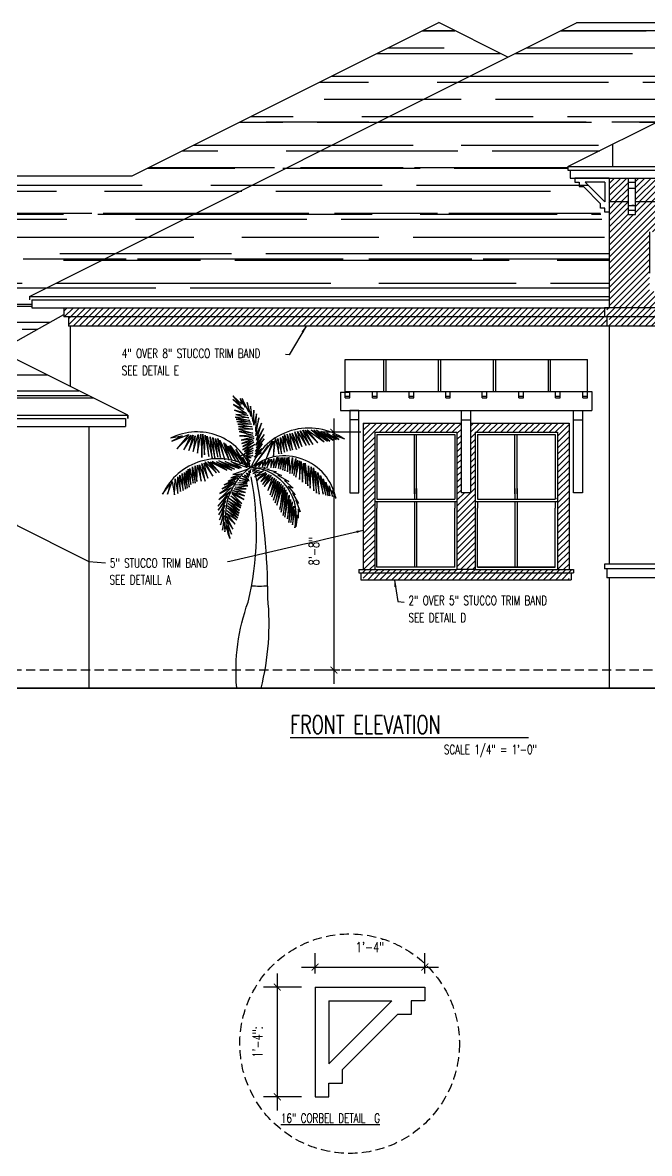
# Model space of a CAD drawing. Header units: inches. Extents: x -25328 to 8149, y -5530 to 4336.
# Drawn here: x -3024.8 to -2750.6, y -3045.5 to -2550.8 of the extents above; entities that cross this region are included whole.
import ezdxf

# ---------------------------------------------------------------- set-up
doc = ezdxf.new("R2010")
doc.units = ezdxf.units.IN
doc.header["$LTSCALE"] = 16
doc.header["$MEASUREMENT"] = 0
doc.linetypes.add('ALPINE_SOLID', pattern=[0])
doc.linetypes.add('HIDDEN', pattern=[0.375, 0.25, -0.125])
doc.layers.get('0').update_dxf_attribs({"linetype": 'CONTINUOUS'})
doc.layers.get('DEFPOINTS').update_dxf_attribs({"linetype": 'CONTINUOUS'})
for name, color, linetype in [('CONC', 3, 'CONTINUOUS'), ('DIM', 5, 'CONTINUOUS'), ('DIMS', 5, 'CONTINUOUS'), ('HATCH', 8, 'CONTINUOUS'), ('Layer_Notes', 7, 'ALPINE_SOLID'), ('ROOF', 1, 'CONTINUOUS'), ('TEXT', 11, 'CONTINUOUS'), ('WALLS EXT', 6, 'CONTINUOUS'), ('WINDOWS', 1, 'CONTINUOUS')]:
    doc.layers.add(name, color=color, linetype=linetype)
doc.styles.add('PAYTAS RM', font='romans.shx', dxfattribs={"width": 0.7, "height": 4.5})
doc.styles.add('PAYTS NOTES', font='romans.shx', dxfattribs={"width": 0.7, "height": 4.5})
doc.dimstyles.new('DIM- PAYTAS', dxfattribs={"dimscale": 48, "dimtxt": 0.1, "dimasz": 0.0625, "dimexe": 0.125, "dimexo": 0.125, "dimgap": 0.125, "dimtad": 1, "dimdec": 1, "dimzin": 3, "dimdsep": 46, "dimlunit": 4, "dimtxsty": 'PAYTAS RM', "dimblk": 'ARCHTICK', "dimcen": 0.09, "dimdle": 0.125, "dimclrd": 5, "dimclre": 5, "dimclrt": 11, "dimadec": 0, "dimazin": 0, "dimtfac": 1, "dimtdec": 1, "dimtofl": 0, "dimtmove": 2, "dimatfit": 3, "dimfxl": 0, "dimfrac": 2, "dimtolj": 1, "dimtzin": 3, "dimarcsym": 0})
pattern_1 = [(45, (-9179.4826, -4556.8754), (-1.3258252, 1.3258252), [])]
pattern_2 = [(45, (-9174.4826, -4560.8754), (-1.3258252, 1.3258252), [])]

# ---------------------------------------------------------------- blocks, each defined once
blk = doc.blocks.new('Palmier 15')
at = {"flags": 128}
for points in [[(0.247, 4.841), (0.101, 4.751), (0.258, 4.92), (0.123, 4.808), (0.269, 5.021), (0.123, 4.864), (0.303, 5.123), (0.146, 4.943), (0.303, 5.213), (0.134, 4.999), (0.292, 5.336), (0.146, 5.1), (0.247, 5.449), (0.134, 5.19), (0.191, 5.561), (0.134, 5.28), (0.146, 5.64), (0.089, 5.404), (0.089, 5.719), (0.078, 5.471), (0.022, 5.798), (0.033, 5.584), (-0.046, 5.876), (-0.012, 5.674), (-0.147, 5.955), (-0.079, 5.775), (-0.192, 5.955), (-0.158, 5.843), (-0.338, 6.011), (-0.181, 5.809), (-0.338, 5.933), (-0.113, 5.73), (-0.327, 5.831), (-0.057, 5.651), (-0.304, 5.719), (-0.034, 5.606), (-0.282, 5.629), (-0.012, 5.561), (-0.293, 5.573), (0.011, 5.505), (-0.271, 5.528), (0.022, 5.471), (-0.259, 5.483), (0.044, 5.426), (-0.237, 5.426), (0.056, 5.37), (-0.226, 5.381), (0.067, 5.325), (-0.226, 5.325), (0.067, 5.246), (-0.214, 5.28), (0.067, 5.201), (-0.203, 5.19), (0.089, 5.168), (-0.169, 5.1), (0.089, 5.134), (-0.158, 5.033), (0.078, 5.089), (-0.136, 4.965), (0.089, 5.055), (-0.136, 4.898), (0.112, 5.01), (-0.102, 4.864), (0.078, 4.931), (-0.079, 4.83), (0.078, 4.886), (-0.068, 4.819), (0.067, 4.841), (-0.079, 4.774), (0.067, 4.785), (-0.057, 4.74), (0.033, 4.74), (-0.068, 4.729), (0.022, 4.673), (-0.057, 4.684), (0.011, 4.616), (-0.046, 4.639), (-0.012, 4.583), (-0.046, 4.639), (0.011, 4.616)], [(-1.621, 5.145), (-1.384, 5.19), (-1.598, 5.078), (-1.249, 5.213), (-1.497, 4.92), (-1.204, 5.201), (-1.351, 4.898), (-1.159, 5.201), (-1.249, 4.886), (-1.114, 5.19), (-1.159, 4.864), (-1.058, 5.213), (-1.069, 4.83), (-1.002, 5.224), (-0.979, 4.74), (-0.957, 5.224), (-0.923, 4.796), (-0.912, 5.201), (-0.833, 4.763), (-0.867, 5.179), (-0.766, 4.729), (-0.811, 5.168), (-0.709, 4.729), (-0.754, 5.156), (-0.653, 4.751), (-0.698, 5.134), (-0.597, 4.74), (-0.653, 5.134), (-0.507, 4.695), (-0.608, 5.1), (-0.417, 4.684), (-0.529, 5.044), (-0.361, 4.684), (-0.496, 5.021), (-0.271, 4.65), (-0.428, 4.976), (-0.181, 4.605), (-0.394, 4.988), (-0.136, 4.616), (-0.282, 4.909), (-0.068, 4.571), (-0.136, 4.751), (-0.046, 4.56), (-0.046, 4.628), (-0.046, 4.56), (-0.136, 4.751), (-0.068, 4.571)], [(0.382, 4.988), (0.089, 4.571), (0.472, 5.078), (0.337, 4.695), (0.506, 5.078), (0.494, 4.763), (0.539, 5.134), (0.607, 4.819), (0.584, 5.134), (0.663, 4.819), (0.641, 5.156), (0.719, 4.853), (0.686, 5.179), (0.776, 4.875), (0.719, 5.213), (0.843, 4.886), (0.776, 5.224), (0.888, 4.898), (0.832, 5.235), (0.967, 4.909), (0.877, 5.246), (1.023, 4.931), (0.933, 5.269), (1.079, 4.965), (0.989, 5.28), (1.169, 4.988), (1.046, 5.291), (1.237, 4.999), (1.102, 5.303), (1.304, 5.01), (1.147, 5.303), (1.406, 5.044), (1.192, 5.314), (1.541, 5.066), (1.271, 5.314), (1.608, 5.078), (1.327, 5.303), (1.653, 5.078), (1.383, 5.303), (1.721, 5.1), (1.484, 5.28), (1.788, 5.111), (1.597, 5.246), (1.844, 5.111), (1.709, 5.213), (1.957, 5.123)], [(-0.102, 4.864), (0.078, 4.931)], [(0.078, 4.931), (-0.079, 4.83)], [(-1.789, 3.986), (-1.632, 4.2), (-1.688, 3.986), (-1.587, 4.245), (-1.542, 3.975), (-1.531, 4.301), (-1.474, 3.998), (-1.474, 4.346), (-1.418, 4.043), (-1.429, 4.38), (-1.362, 4.065), (-1.384, 4.414), (-1.317, 4.088), (-1.339, 4.436), (-1.283, 4.11), (-1.294, 4.47), (-1.238, 4.133), (-1.261, 4.504), (-1.204, 4.189), (-1.227, 4.515), (-1.159, 4.211), (-1.171, 4.549), (-1.114, 4.211), (-1.114, 4.571), (-1.081, 4.245), (-1.069, 4.583), (-0.991, 4.256), (-1.024, 4.594), (-0.912, 4.256), (-0.979, 4.616), (-0.856, 4.313), (-0.934, 4.628), (-0.754, 4.358), (-0.912, 4.65), (-0.676, 4.425), (-0.856, 4.661), (-0.619, 4.436), (-0.811, 4.65), (-0.462, 4.481), (-0.766, 4.661), (-0.361, 4.481), (-0.676, 4.65), (-0.304, 4.504), (-0.631, 4.673), (-0.214, 4.515), (-0.496, 4.661), (-0.169, 4.526), (-0.383, 4.661), (-0.046, 4.538)], [(-0.169, 4.785), (-0.124, 4.796)], [(-0.124, 4.796), (-0.169, 4.785)], [(-0.169, 4.785), (-0.124, 4.796)], [(-0.124, 4.796), (-0.169, 4.785)], [(-0.136, 4.616), (-0.158, 4.673)], [(-0.136, 4.616), (-0.158, 4.673)], [(-0.124, 4.796), (-0.079, 4.841)], [(-0.124, 4.796), (-0.079, 4.841)], [(-0.068, 4.785), (-0.124, 4.796)], [(-0.068, 4.785), (-0.124, 4.796)], [(-0.079, 4.83), (0.078, 4.886)], [(0.067, 4.841), (-0.079, 4.774)], [(-0.079, 4.774), (0.067, 4.785)], [(0.078, 4.886), (-0.068, 4.819)], [(-0.068, 4.819), (0.067, 4.841)], [(-0.034, 4.729), (-0.068, 4.785)], [(-0.034, 4.729), (-0.068, 4.785)], [(0.033, 4.74), (-0.068, 4.729)], [(0.067, 4.785), (-0.057, 4.74)], [(-0.057, 4.74), (0.033, 4.74)], [(-0.001, 4.661), (-0.034, 4.729)], [(-0.012, 4.605), (-0.001, 4.661)], [(0.191, 4.549), (0.224, 4.639), (0.112, 4.549), (0.157, 4.616), (0.112, 4.549), (0.224, 4.639), (0.191, 4.549), (0.269, 4.661), (0.269, 4.549), (0.326, 4.684), (0.314, 4.56), (0.404, 4.706), (0.359, 4.526), (0.449, 4.706), (0.438, 4.538), (0.506, 4.718), (0.494, 4.526), (0.573, 4.751), (0.539, 4.526), (0.607, 4.74), (0.596, 4.515), (0.652, 4.74), (0.641, 4.504), (0.686, 4.74), (0.686, 4.481), (0.731, 4.74), (0.731, 4.47), (0.776, 4.74), (0.787, 4.448), (0.809, 4.751), (0.832, 4.414), (0.888, 4.74), (0.877, 4.414), (0.956, 4.718), (0.911, 4.369), (0.989, 4.684), (0.956, 4.335), (1.034, 4.673), (1.034, 4.29), (1.068, 4.661), (1.091, 4.234), (1.113, 4.628), (1.158, 4.2), (1.147, 4.628), (1.203, 4.155), (1.214, 4.571), (1.248, 4.11), (1.271, 4.549), (1.327, 4.054), (1.316, 4.526), (1.383, 4.009), (1.361, 4.459), (1.439, 3.986), (1.406, 4.436), (1.518, 3.986), (1.462, 4.369), (1.574, 3.964), (1.518, 4.301), (1.619, 3.953), (1.574, 4.234), (1.653, 3.953), (1.642, 4.155), (1.709, 3.941), (1.698, 4.065), (1.777, 3.919)], [(-0.046, 4.493), (-0.338, 4.391), (-0.158, 4.403), (-0.383, 4.324), (-0.214, 4.358), (-0.439, 4.256), (-0.237, 4.313), (-0.518, 4.178), (-0.293, 4.256), (-0.563, 4.099), (-0.304, 4.211), (-0.608, 3.998), (-0.372, 4.121), (-0.631, 3.874), (-0.406, 4.043), (-0.653, 3.739), (-0.451, 3.953), (-0.642, 3.66), (-0.484, 3.851), (-0.631, 3.559), (-0.507, 3.761), (-0.619, 3.458), (-0.518, 3.649), (-0.597, 3.356), (-0.518, 3.548), (-0.552, 3.244), (-0.518, 3.413), (-0.507, 3.21), (-0.484, 3.323), (-0.406, 3.086), (-0.451, 3.345), (-0.372, 3.165), (-0.473, 3.458), (-0.338, 3.266), (-0.473, 3.536), (-0.293, 3.368), (-0.473, 3.593), (-0.259, 3.458), (-0.462, 3.649), (-0.237, 3.503), (-0.451, 3.705), (-0.226, 3.548), (-0.451, 3.75), (-0.214, 3.593), (-0.439, 3.795), (-0.203, 3.649), (-0.428, 3.84), (-0.181, 3.705), (-0.417, 3.896), (-0.169, 3.75), (-0.383, 3.953), (-0.158, 3.795), (-0.361, 3.998), (-0.113, 3.874), (-0.361, 4.031), (-0.102, 3.953), (-0.338, 4.065), (-0.079, 4.02), (-0.316, 4.099), (-0.068, 4.099), (-0.293, 4.133), (-0.034, 4.155), (-0.293, 4.178), (-0.046, 4.2), (-0.237, 4.223), (-0.046, 4.234), (-0.214, 4.268), (-0.034, 4.256), (-0.181, 4.313), (-0.012, 4.29), (-0.147, 4.358), (-0.012, 4.335), (-0.102, 4.38), (-0.012, 4.346), (-0.057, 4.425), (0.011, 4.38), (-0.012, 4.47), (0.022, 4.425), (0.022, 4.493)], [(-0.091, 4.56), (-0.034, 4.56)], [(-0.034, 4.56), (-0.012, 4.605)], [(0.044, 4.504), (0.157, 4.515), (0.056, 4.459), (0.202, 4.481), (0.067, 4.414), (0.292, 4.47), (0.112, 4.346), (0.337, 4.436), (0.179, 4.301), (0.359, 4.414), (0.236, 4.245), (0.404, 4.391), (0.269, 4.189), (0.449, 4.38), (0.303, 4.144), (0.472, 4.335), (0.382, 4.065), (0.517, 4.313), (0.427, 3.975), (0.551, 4.29), (0.461, 3.93), (0.584, 4.256), (0.494, 3.863), (0.618, 4.234), (0.528, 3.806), (0.652, 4.2), (0.562, 3.761), (0.686, 4.166), (0.629, 3.671), (0.719, 4.121), (0.652, 3.615), (0.753, 4.076), (0.697, 3.548), (0.776, 4.02), (0.731, 3.514), (0.821, 3.964), (0.787, 3.48), (0.843, 3.874), (0.809, 3.401), (0.877, 3.829), (0.854, 3.401), (0.911, 3.739), (0.888, 3.356), (0.944, 3.671), (0.944, 3.3)], [(0.078, 4.526), (0.326, 4.538), (0.292, 4.515), (0.404, 4.504), (0.371, 4.493), (0.551, 4.448), (0.494, 4.448), (0.663, 4.369), (0.584, 4.38), (0.809, 4.245), (0.719, 4.268), (0.899, 4.11), (0.798, 4.144), (0.944, 3.975), (0.888, 4.009), (1.012, 3.795), (0.956, 3.863), (1.046, 3.626), (1.001, 3.683), (1.001, 3.491), (0.989, 3.559), (0.956, 3.311)], [(-0.001, 4.256), (-0.046, 4.279)], [(0.191, 4.313), (0.157, 4.268)], [(0.236, 4.335), (0.191, 4.313)]]:
    blk.add_lwpolyline(points, dxfattribs=at)
for points in [[(0.035, 4.516, 0.434812), (-1.608, 5.147)], [(1.961, 5.116, 0.482343), (0.036, 4.546)], [(0.026, 4.526, 0.450467), (-1.784, 3.99)], [(1.78, 3.9, 0.565773), (0.04, 4.533)], [(0.01, 4.528, 0.344328), (-0.406, 3.077)], [(0.933, 3.291, 0.471631), (0.046, 4.535)], [(-0.262, 0.001, -0.1069), (-0.027, 1.765, 0.108072), (0.035, 4.345)], [(0.24, -0.01, 0.08669), (0.379, 1.855, 0.049065), (0.128, 4.401)], [(0.044, 2.1, 0.029183), (0.377, 2.1)]]:
    blk.add_lwpolyline(points, format="xyb", dxfattribs=at)
blk = doc.blocks.new('_ArchTick')
at = {"color": 0, "linetype": 'ByBlock', "const_width": 0.15}
blk.add_lwpolyline([(-0.5, -0.5), (0.5, 0.5)], dxfattribs=at)
blk = doc.blocks.new('*D1111')
at = {"layer": 'DEFPOINTS', "color": 0, "transparency": 16777216}
for p in [(-2870.78, -2730.04), (-2888.65, -2834.04), (-2879.99, -2834.04)]:
    blk.add_point(p, dxfattribs=at)
at = {"layer": 'WALLS EXT', "color": 5, "lineweight": -2, "transparency": 16777216}
for p, q in [((-2888.65, -2724.04), (-2888.65, -2840.04)), ((-2876.78, -2730.04), (-2894.65, -2730.04)), ((-2885.99, -2834.04), (-2894.65, -2834.04))]:
    blk.add_line(p, q, dxfattribs=at)
at = {"layer": 'WALLS EXT', "color": 5, "lineweight": -2, "transparency": 16777216, "xscale": 3, "yscale": 3, "zscale": 3}
for p, rotation in [((-2888.65, -2730.04), 90), ((-2888.65, -2834.04), 270)]:
    blk.add_blockref('_ArchTick', p, dxfattribs=dict(at, rotation=rotation))
at = {"layer": 'WALLS EXT', "color": 11, "transparency": 16777216, "insert": (-2897.33, -2782.04), "char_height": 4.5, "attachment_point": 5, "rotation": 90, "style": 'PAYTAS RM', "bg_fill": 3, "box_fill_scale": 1.25, "bg_fill_color": 256, "bg_fill_true_color": 13158600, "bg_fill_transparency": 0}
blk.add_mtext('\\A1;8\'-8"', dxfattribs=at)
blk = doc.blocks.new('*D1118')
at = {"layer": 'DEFPOINTS', "color": 0, "transparency": 16777216}
for p in [(-2848.84, -2963.97), (-2896.84, -2972.77), (-2848.84, -2972.77)]:
    blk.add_point(p, dxfattribs=at)
at = {"layer": 'DIMS', "color": 5, "lineweight": -2, "transparency": 16777216}
for p, q in [((-2896.84, -2966.77), (-2896.84, -2957.97)), ((-2848.84, -2966.77), (-2848.84, -2957.97)), ((-2902.84, -2963.97), (-2842.84, -2963.97))]:
    blk.add_line(p, q, dxfattribs=at)
at = {"layer": 'DIMS', "color": 5, "lineweight": -2, "transparency": 16777216, "xscale": 3, "yscale": 3, "zscale": 3, "rotation": 180}
blk.add_blockref('_ArchTick', (-2896.84, -2963.97), dxfattribs=at)
at = {"layer": 'DIMS', "color": 5, "lineweight": -2, "transparency": 16777216, "xscale": 3, "yscale": 3, "zscale": 3}
blk.add_blockref('_ArchTick', (-2848.84, -2963.97), dxfattribs=at)
at = {"layer": 'DIMS', "color": 11, "transparency": 16777216, "insert": (-2872.84, -2955.29), "char_height": 4.5, "attachment_point": 5, "style": 'PAYTAS RM', "bg_fill": 3, "box_fill_scale": 1.25, "bg_fill_color": 256, "bg_fill_true_color": 13158600, "bg_fill_transparency": 0}
blk.add_mtext('\\A1;1\'-4"', dxfattribs=at)
blk = doc.blocks.new('*D1119')
at = {"layer": 'DEFPOINTS', "color": 0, "transparency": 16777216}
for p in [(-2896.84, -2972.77), (-2913.37, -3020.77), (-2896.84, -3020.77)]:
    blk.add_point(p, dxfattribs=at)
at = {"layer": 'DIMS', "color": 5, "lineweight": -2, "transparency": 16777216}
for p, q in [((-2913.37, -2966.77), (-2913.37, -3026.77)), ((-2902.84, -2972.77), (-2919.37, -2972.77)), ((-2902.84, -3020.77), (-2919.37, -3020.77))]:
    blk.add_line(p, q, dxfattribs=at)
at = {"layer": 'DIMS', "color": 5, "lineweight": -2, "transparency": 16777216, "xscale": 3, "yscale": 3, "zscale": 3}
for p, rotation in [((-2913.37, -2972.77), 90), ((-2913.37, -3020.77), 270)]:
    blk.add_blockref('_ArchTick', p, dxfattribs=dict(at, rotation=rotation))
at = {"layer": 'DIMS', "color": 11, "transparency": 16777216, "insert": (-2922.05, -2996.77), "char_height": 4.5, "attachment_point": 5, "rotation": 90, "style": 'PAYTAS RM', "bg_fill": 3, "box_fill_scale": 1.25, "bg_fill_color": 256, "bg_fill_true_color": 13158600, "bg_fill_transparency": 0}
blk.add_mtext('\\A1;1\'-4":', dxfattribs=at)

msp = doc.modelspace()

# ---------------------------------------------------------------- hatches: boundary and pattern name
at = {"layer": 'HATCH'}
h = msp.add_hatch(dxfattribs=at)
h.set_pattern_fill('AR-RROOF', color=8, scale=15, style=0)
h.set_pattern_definition([(0, (-9179.483, -4556.875), (33, 15), [225, -30, 75, -15]), (0, (-9159.533, -4549.375), (-15, 19.95), [45, -4.95, 90, -11.25]), (0, (-9171.983, -4544.125), (78, 10.05), [120, -21, 60, -15])])
h.paths.add_polyline_path([(-3299.78373375, -2642.06474541), (-3460.78373375, -2722.56474541), (-3364.78373375, -2722.56474541), (-3364.78373375, -2720.53688136), (-3365.78373375, -2720.53688136), (-3365.78373375, -2712.53688136), (-3381.78373375, -2712.53688136), (-3381.78373375, -2709.03688136), (-3382.78373375, -2709.03688136), (-3382.78373375, -2707.53688136), (-3299.78373375, -2666.03688136), (-3216.78373375, -2707.53688136), (-3216.78373375, -2709.03688136), (-3217.78373375, -2709.03688136), (-3217.78373375, -2712.53688136), (-3233.78373375, -2712.53688136), (-3233.78373375, -2720.53688136), (-3234.78373375, -2720.53688136), (-3234.78373375, -2722.56474541), (-3138.78373375, -2722.56474541)])
h.paths.add_polyline_path([(-3237.22952254, -2610.7876398), (-3299.78373375, -2642.06474541), (-3138.78373375, -2722.56474541), (-2978.78373375, -2722.56474541), (-3202.33794496, -2610.7876398)])
h.paths.add_polyline_path([(-3188.22212238, -2617.84555109), (-3035.1554508, -2694.37888689), (-3006.78373375, -2678.51391249), (-3006.78373375, -2675.56474541), (-3020.78373375, -2675.56474541), (-3020.78373375, -2672.06474541), (-2768.24206708, -2672.06474541), (-2768.24206708, -2670.56474541), (-3021.78373375, -2670.56474541), (-2812.50662814, -2565.92619261), (-2842.75662814, -2550.80119261), (-2976.84534512, -2617.84555109)])
h.paths.add_polyline_path([(-3021.78373375, -2670.56474541), (-2768.24206708, -2670.56474541), (-2768.24206708, -2645.28688136), (-2770.24206708, -2645.28688136), (-2770.24206708, -2643.28688136), (-2771.03109692, -2643.28688136, 0.1928199289), (-2780.06431132, -2618.78688136), (-2785.24206708, -2618.78688136), (-2785.24206708, -2615.28688136), (-2786.24206708, -2615.28688136), (-2786.24206708, -2613.78688136), (-2694.24206708, -2567.78688136), (-2602.24206708, -2613.78688136), (-2602.24206708, -2615.28688136), (-2603.24206708, -2615.28688136), (-2603.24206708, -2618.78688136), (-2608.41982284, -2618.78688136, 0.1928199289), (-2617.45303725, -2643.28688136), (-2618.24206708, -2643.28688136), (-2618.24206708, -2645.28688136), (-2620.24206708, -2645.28688136), (-2620.24206708, -2670.56474541), (-2453.28373375, -2670.56474541), (-2692.5887034, -2550.91226058), (-2782.4787641, -2550.91226058)])
h = msp.add_hatch(dxfattribs=at)
h.set_pattern_fill('ANSI31', color=256, scale=15, style=0)
h.set_pattern_definition([(45, (15422.0345, -7932.501), (-1.32582521, 1.32582521), [])])
h.paths.add_polyline_path([(-2759.80456708, -2618.78688136), (-2768.24206708, -2618.78688136), (-2768.24206708, -2619.99949853), (-2768.24206708, -2629.23505518), (-2759.80456708, -2629.23505518)])
h.paths.add_polyline_path([(-2745.40944505, -2629.23505518), (-2745.40944505, -2618.78688136), (-2756.67956708, -2618.78688136), (-2756.67956708, -2629.23505518)])
h.paths.add_polyline_path([(-2730.01434762, -2618.78688136), (-2742.40944505, -2618.78688136), (-2742.40944505, -2629.23505518), (-2730.01434762, -2629.23505518)])
h.paths.add_polyline_path([(-2717.94333633, -2629.23505518), (-2717.94333633, -2618.78688136), (-2727.01434762, -2618.78688136), (-2727.01434762, -2629.23505518)])
h.paths.add_polyline_path([(-2714.81833633, -2629.23505518), (-2703.5482143, -2629.23505518), (-2703.5482143, -2618.78688136), (-2714.81833633, -2618.78688136)])
h.paths.add_polyline_path([(-2688.15311687, -2629.23505518), (-2688.15311687, -2618.78688136), (-2700.5482143, -2618.78688136), (-2700.5482143, -2629.23505518)])
h.paths.add_polyline_path([(-2673.08670774, -2629.23505518), (-2673.08670774, -2618.78688136), (-2685.15311687, -2618.78688136), (-2685.15311687, -2629.23505518)])
h.paths.add_polyline_path([(-2658.69158571, -2618.78688136), (-2669.96170774, -2618.78688136), (-2669.96170774, -2629.23505518), (-2658.69158571, -2629.23505518)])
h.paths.add_polyline_path([(-2643.29648828, -2629.23505518), (-2643.29648828, -2618.78688136), (-2655.69158571, -2618.78688136), (-2655.69158571, -2629.23505518)])
h.paths.add_polyline_path([(-2640.29648828, -2629.23505518), (-2630.80456708, -2629.23505518), (-2630.80456708, -2618.78688136), (-2640.29648828, -2618.78688136)])
h.paths.add_polyline_path([(-2620.24206708, -2629.23505518), (-2620.24206708, -2618.78688136), (-2627.67956708, -2618.78688136), (-2627.67956708, -2629.23505518)])
h = msp.add_hatch(dxfattribs=at)
h.set_pattern_fill('ANSI31', color=256, scale=15, style=0)
h.set_pattern_definition(pattern_1)
h.paths.add_polyline_path([(-2629.99206708, -2634.78688136), (-2630.80456708, -2634.78688136), (-2630.80456708, -2629.23505518), (-2640.29648828, -2629.23505518), (-2640.29648828, -2630.73505518), (-2643.29648828, -2630.73505518), (-2643.29648828, -2629.23505518), (-2644.26427811, -2629.23505518), (-2644.26427811, -2642.39979173), (-2636.85412322, -2642.39979173), (-2636.85412322, -2660.39979173), (-2636.85412322, -2668.39979173), (-2644.26427811, -2668.39979173), (-2644.26427811, -2675.56474541), (-2620.24206708, -2675.56474541), (-2620.24206708, -2629.23505518), (-2627.67956708, -2629.23505518), (-2627.67956708, -2634.78688136), (-2628.49206708, -2634.78688136)])
h.paths.add_polyline_path([(-2669.96170774, -2634.78688136), (-2670.77420774, -2634.78688136), (-2672.27420774, -2634.78688136), (-2673.08670774, -2634.78688136), (-2673.08670774, -2629.23505518), (-2685.15311687, -2629.23505518), (-2685.15311687, -2630.73505518), (-2688.15311687, -2630.73505518), (-2688.15311687, -2629.23505518), (-2693.07276853, -2629.23505518), (-2693.07276853, -2642.39979173), (-2680.74206708, -2642.39979173), (-2680.74206708, -2660.39979173), (-2680.74206708, -2668.39979173), (-2693.07276853, -2668.39979173), (-2693.07276853, -2675.56474541), (-2644.26427811, -2675.56474541), (-2644.26427811, -2668.39979173), (-2662.85412322, -2668.39979173), (-2662.85412322, -2642.39979173), (-2644.26427811, -2642.39979173), (-2644.26427811, -2629.23505518), (-2655.69158571, -2629.23505518), (-2655.69158571, -2630.73505518), (-2658.69158571, -2630.73505518), (-2658.69158571, -2629.23505518), (-2669.96170774, -2629.23505518)])
h.paths.add_polyline_path([(-2706.74206708, -2642.39979173), (-2693.07276853, -2642.39979173), (-2693.07276853, -2629.23505518), (-2700.5482143, -2629.23505518), (-2700.5482143, -2630.73505518), (-2703.5482143, -2630.73505518), (-2703.5482143, -2629.23505518), (-2714.81833633, -2629.23505518), (-2714.81833633, -2634.78688136), (-2715.63083633, -2634.78688136), (-2717.13083633, -2634.78688136), (-2717.94333633, -2634.78688136), (-2717.94333633, -2629.23505518), (-2727.01434762, -2629.23505518), (-2727.01434762, -2630.73505518), (-2730.01434762, -2630.73505518), (-2730.01434762, -2629.23505518), (-2736.303068, -2629.23505518), (-2736.303068, -2642.39979173), (-2724.63001094, -2642.39979173), (-2724.63001094, -2660.39979173), (-2724.63001094, -2668.39979173), (-2736.303068, -2668.39979173), (-2736.303068, -2675.56474541), (-2693.07276853, -2675.56474541), (-2693.07276853, -2668.39979173), (-2706.74206708, -2668.39979173)])
h.paths.add_polyline_path([(-2759.80456708, -2634.78688136), (-2759.80456708, -2629.23505518), (-2768.24206708, -2629.23505518), (-2768.24206708, -2633.78688136), (-2768.24206708, -2675.56474541), (-2736.303068, -2675.56474541), (-2736.303068, -2668.39979173), (-2750.63001094, -2668.39979173), (-2750.63001094, -2642.39979173), (-2736.303068, -2642.39979173), (-2736.303068, -2629.23505518), (-2742.40944505, -2629.23505518), (-2742.40944505, -2630.73505518), (-2745.40944505, -2630.73505518), (-2745.40944505, -2629.23505518), (-2756.67956708, -2629.23505518), (-2756.67956708, -2634.78688136), (-2757.49206708, -2634.78688136), (-2758.99206708, -2634.78688136)])
h = msp.add_hatch(dxfattribs=at)
h.set_pattern_fill('ANSI31', color=256, scale=15, style=0)
h.set_pattern_definition([(45, (-3592.2451, -5781.6257), (-1.3258252, 1.3258252), [])])
h.paths.add_polyline_path([(-2769.24206708, -2679.56474541), (-3004.78373375, -2679.56474541), (-3004.78373375, -2683.56474541), (-2769.24206708, -2683.56474541)])
h.paths.add_polyline_path([(-2770.24206708, -2675.56474541), (-3006.78373375, -2675.56474541), (-3006.78373375, -2679.56474541), (-2770.24206708, -2679.56474541)])
h = msp.add_hatch(dxfattribs=at)
h.set_pattern_fill('ANSI31', color=256, scale=15, style=0)
h.set_pattern_definition([(45, (15422.0345, -7933.666), (-1.32582521, 1.32582521), [])])
h.paths.add_polyline_path([(-2768.24206708, -2679.56474541), (-2768.24206708, -2683.56474541), (-2739.35909073, -2683.56474541), (-2739.35909073, -2679.56474541)])
h.paths.add_polyline_path([(-2769.24206708, -2675.56474541), (-2769.24206708, -2679.56474541), (-2739.35909073, -2679.56474541), (-2739.35909073, -2675.56474541)])
h.paths.add_polyline_path([(-2692.29002832, -2679.56474541), (-2692.29002832, -2675.56474541), (-2739.35909073, -2675.56474541), (-2739.35909073, -2679.56474541)])
h.paths.add_polyline_path([(-2692.29002832, -2683.56474541), (-2692.29002832, -2679.56474541), (-2739.35909073, -2679.56474541), (-2739.35909073, -2683.56474541)])
h.paths.add_polyline_path([(-2692.29002832, -2679.56474541), (-2692.29002832, -2683.56474541), (-2651.91857062, -2683.56474541), (-2651.91857062, -2679.56474541)])
h.paths.add_polyline_path([(-2692.29002832, -2675.56474541), (-2692.29002832, -2679.56474541), (-2651.91857062, -2679.56474541), (-2651.91857062, -2675.56474541)])
h.paths.add_polyline_path([(-2618.24206708, -2679.56474541), (-2618.24206708, -2675.56474541), (-2651.91857062, -2675.56474541), (-2651.91857062, -2679.56474541)])
h.paths.add_polyline_path([(-2651.91857062, -2679.56474541), (-2651.91857062, -2683.56474541), (-2619.24206708, -2683.56474541), (-2619.24206708, -2679.56474541)])
h = msp.add_hatch(dxfattribs=at)
h.set_pattern_fill('ANSI31', color=256, scale=15, style=0)
h.set_pattern_definition(pattern_1)
h.paths.add_polyline_path([(-2834.78373375, -2789.03688136), (-2834.78373375, -2790.03688136), (-2826.78373375, -2790.03688136), (-2826.78373375, -2789.03688136), (-2826.78373375, -2763.28688136), (-2826.78373375, -2730.03688136), (-2790.78373375, -2730.03688136), (-2790.78373375, -2772.03688136), (-2790.78373375, -2790.03688136), (-2785.78373375, -2790.03688136), (-2785.78373375, -2726.03688136), (-2828.83932459, -2726.03688136), (-2828.83932459, -2756.51384227), (-2832.83932459, -2756.51384227), (-2832.83932459, -2726.03688136), (-2875.78373375, -2726.03688136), (-2875.78373375, -2790.03688136), (-2870.78373375, -2790.03688136), (-2870.78373375, -2763.28688136), (-2870.78373375, -2730.03688136), (-2834.78373375, -2730.03688136), (-2834.78373375, -2772.03688136)])
h = msp.add_hatch(dxfattribs=at)
h.set_pattern_fill('ANSI31', color=256, scale=15, style=0)
h.set_pattern_definition(pattern_2)
h.paths.add_polyline_path([(-2784.78373375, -2790.03688136), (-2826.78373375, -2790.03688136), (-2834.78373375, -2790.03688136), (-2835.78373375, -2790.03688136), (-2874.78373375, -2790.03688136), (-2876.78373375, -2790.03688136), (-2876.78373375, -2791.53688136), (-2784.78373375, -2791.53688136)])
h = msp.add_hatch(dxfattribs=at)
h.set_pattern_fill('ANSI31', color=256, scale=15, style=0)
h.set_pattern_definition(pattern_2)
h.paths.add_polyline_path([(-2785.78373375, -2794.53688136), (-2785.78373375, -2791.53688136), (-2875.78373375, -2791.53688136), (-2875.78373375, -2794.53688136)])

# ---------------------------------------------------------------- linework, layer by layer
at = {"layer": 'CONC'}
for p, q in [((-2692.5887034, -2550.91226058), (-2782.4787641, -2550.91226058)), ((-3035.1554508, -2694.37888689), (-3006.78373375, -2678.51391249)), ((-2642.78373375, -2842.03688136), (-3467.25567723, -2842.03688136)), ((-3431.78373375, -2842.03688136), (-2329.28373375, -2842.03688136))]:
    msp.add_line(p, q, dxfattribs=at)
msp.add_point((-2790.95040042, -2759.03688136), dxfattribs=at)
at = {"layer": 'DIM'}
for p, q in [((-2786.24206708, -2613.78688136), (-2786.24206708, -2615.28688136)), ((-3021.78373375, -2670.56474541), (-3021.78373375, -2672.06474541))]:
    msp.add_line(p, q, dxfattribs=at)
at = {"layer": 'DIMS'}
for p, q in [((-2759.80456708, -2629.23505518), (-2768.24206708, -2629.23505518)), ((-2745.40944505, -2629.23505518), (-2756.67956708, -2629.23505518))]:
    msp.add_line(p, q, dxfattribs=at)
at = {"layer": 'HATCH', "color": 8, "linetype": 'HIDDEN'}
msp.add_line((-2329.28373375, -2834.03688136), (-3155.78373375, -2834.03688136), dxfattribs=at)
at = {"layer": 'Layer_Notes', "color": 8}
for p, q in [((-2766.74206708, -2604.03688136), (-2766.74206708, -2613.78688136)), ((-2866.80927807, -2712.18928695), (-2866.80927807, -2698.18928695)), ((-2865.80927807, -2712.18928695), (-2865.80927807, -2698.18928695)), ((-2842.80927807, -2712.18928695), (-2842.80927807, -2698.18928695)), ((-2841.80927807, -2712.18928695), (-2841.80927807, -2698.18928695)), ((-2818.80927807, -2712.18928695), (-2818.80927807, -2698.18928695)), ((-2817.80927807, -2712.18928695), (-2817.80927807, -2698.18928695)), ((-2794.80927807, -2712.18928695), (-2794.80927807, -2698.18928695)), ((-2793.80927807, -2712.18928695), (-2793.80927807, -2698.18928695))]:
    msp.add_line(p, q, dxfattribs=at)
at = {"layer": 'ROOF', "color": 6}
for p, q in [((-3021.78373375, -2670.56474541), (-2782.4787641, -2550.91226058)), ((-2976.84534512, -2617.84555109), (-2842.75662814, -2550.80119261)), ((-2812.50662814, -2565.92619261), (-2842.75662814, -2550.80119261)), ((-2786.24206708, -2613.78688136), (-2694.24206708, -2567.78688136)), ((-2978.78373375, -2722.56474541), (-3202.33794496, -2610.7876398)), ((-2786.24206708, -2613.78688136), (-2602.24206708, -2613.78688136)), ((-2785.24206708, -2615.28688136), (-2785.24206708, -2618.78688136)), ((-2785.24206708, -2618.78688136), (-2603.24206708, -2618.78688136)), ((-2768.24206708, -2618.78688136), (-2768.24206708, -2675.56474541)), ((-3021.78373375, -2670.56474541), (-2768.24206708, -2670.56474541)), ((-3020.78373375, -2672.06474541), (-3020.78373375, -2675.56474541)), ((-3020.78373375, -2675.56474541), (-2768.24206708, -2675.56474541)), ((-3003.78373375, -2710.06474541), (-3003.78373375, -2683.56474541)), ((-2768.24206708, -2683.56474541), (-2768.24206708, -2697.03688136)), ((-2883.7175168, -2698.18928695), (-2777.7175168, -2698.18928695)), ((-2883.7175168, -2715.01137401), (-2883.7175168, -2698.18928695)), ((-2777.7175168, -2712.18928695), (-2777.7175168, -2698.18928695)), ((-2768.24206708, -2697.03688136), (-2768.24206708, -2787.76481081)), ((-2875.78373375, -2726.03688136), (-2832.83932459, -2726.03688136)), ((-2875.78373375, -2726.03688136), (-2875.78373375, -2790.03688136)), ((-2870.78373375, -2730.03688136), (-2834.78373375, -2730.03688136)), ((-2870.78373375, -2730.03688136), (-2870.78373375, -2756.03688136)), ((-2870.78373375, -2730.03688136), (-2834.78373375, -2730.03688136)), ((-2870.78373375, -2730.03688136), (-2834.78373375, -2730.03688136)), ((-2870.78373375, -2730.03688136), (-2834.78373375, -2730.03688136)), ((-2834.78373375, -2730.03688136), (-2834.78373375, -2756.03688136)), ((-2828.83932459, -2726.03688136), (-2785.78373375, -2726.03688136)), ((-2826.78373375, -2730.03688136), (-2790.78373375, -2730.03688136)), ((-2826.78373375, -2730.03688136), (-2826.78373375, -2756.03688136)), ((-2826.78373375, -2730.03688136), (-2790.78373375, -2730.03688136)), ((-2826.78373375, -2730.03688136), (-2790.78373375, -2730.03688136)), ((-2826.78373375, -2730.03688136), (-2790.78373375, -2730.03688136)), ((-2790.78373375, -2730.03688136), (-2790.78373375, -2756.03688136)), ((-2785.78373375, -2726.03688136), (-2785.78373375, -2790.03688136)), ((-2870.78373375, -2756.03688136), (-2870.78373375, -2763.28688136)), ((-2834.78373375, -2756.03688136), (-2834.78373375, -2763.28688136)), ((-2826.78373375, -2756.03688136), (-2826.78373375, -2763.28688136)), ((-2790.78373375, -2756.03688136), (-2790.78373375, -2763.28688136)), ((-2870.78373375, -2763.28688136), (-2870.78373375, -2790.03688136)), ((-2834.78373375, -2763.28688136), (-2834.78373375, -2789.03688136)), ((-2826.78373375, -2763.28688136), (-2826.78373375, -2789.03688136)), ((-2790.78373375, -2763.28688136), (-2790.78373375, -2790.03688136)), ((-2877.78373375, -2790.03688136), (-2877.78373375, -2791.53688136)), ((-2877.78373375, -2790.03688136), (-2875.78373375, -2790.03688136)), ((-2875.78373375, -2790.03688136), (-2835.78373375, -2790.03688136)), ((-2835.78373375, -2790.03688136), (-2834.78373375, -2790.03688136)), ((-2834.78373375, -2789.03688136), (-2834.78373375, -2790.03688136)), ((-2826.78373375, -2790.03688136), (-2834.78373375, -2790.03688136)), ((-2826.78373375, -2789.03688136), (-2826.78373375, -2790.03688136)), ((-2826.78373375, -2790.03688136), (-2783.78373375, -2790.03688136)), ((-2783.78373375, -2790.03688136), (-2783.78373375, -2791.53688136)), ((-2877.78373375, -2791.53688136), (-2783.78373375, -2791.53688136)), ((-2876.78373375, -2791.53688136), (-2876.78373375, -2794.53688136)), ((-2876.78373375, -2794.53688136), (-2784.78373375, -2794.53688136)), ((-2784.78373375, -2791.53688136), (-2784.78373375, -2794.53688136)), ((-2768.24206708, -2793.76481081), (-2768.24206708, -2842.03688136))]:
    msp.add_line(p, q, dxfattribs=at)
at = {"layer": 'WALLS EXT', "color": 8}
for p, q in [((-2786.24206708, -2613.78688136), (-2786.24206708, -2615.28688136)), ((-2786.24206708, -2615.28688136), (-2602.24206708, -2615.28688136)), ((-3021.78373375, -2670.56474541), (-3021.78373375, -2672.06474541)), ((-3020.78373375, -2672.06474541), (-2768.24206708, -2672.06474541))]:
    msp.add_line(p, q, dxfattribs=at)
at = {"layer": 'WALLS EXT'}
for p, q in [((-3188.22212238, -2617.84555109), (-2976.84534512, -2617.84555109)), ((-2759.80456708, -2620.63988697), (-2756.67956708, -2620.63988697)), ((-2759.80456708, -2623.21237248), (-2756.67956708, -2623.21237248)), ((-2759.80456708, -2630.78688136), (-2756.67956708, -2630.78688136)), ((-2759.80456708, -2632.78688136), (-2756.67956708, -2632.78688136)), ((-2758.99206708, -2634.78688136), (-2757.49206708, -2634.78688136)), ((-3234.78373375, -2722.56474541), (-2978.78373375, -2722.56474541)), ((-3234.78373375, -2724.06474541), (-2979.78373375, -2724.06474541)), ((-2979.78373375, -2724.06474541), (-2979.78373375, -2727.56474541)), ((-2979.78373375, -2724.06474541), (-2979.78373375, -2727.56474541)), ((-2978.78373375, -2724.06474541), (-2978.78373375, -2722.56474541)), ((-2978.78373375, -2722.56474541), (-2978.78373375, -2724.06474541)), ((-3234.78373375, -2727.56474541), (-2979.78373375, -2727.56474541)), ((-2995.78373375, -2727.56474541), (-2995.78373375, -2842.03688136))]:
    msp.add_line(p, q, dxfattribs=at)
at = {"layer": 'WALLS EXT', "color": 1}
for p, q in [((-2768.24206708, -2618.78688136), (-2783.24206708, -2618.78688136)), ((-2783.24206708, -2618.78688136), (-2783.24206708, -2620.66188136)), ((-2783.24206708, -2620.66188136), (-2781.36706708, -2620.66188136)), ((-2781.36706708, -2620.66188136), (-2781.36706708, -2622.53688136)), ((-2770.11706708, -2620.66188136), (-2778.71541665, -2620.66188136)), ((-2770.11706708, -2629.26023094), (-2778.71541665, -2620.66188136)), ((-2770.11706708, -2620.66188136), (-2770.11706708, -2629.26023094)), ((-2768.24206708, -2618.78688136), (-2768.24206708, -2633.78688136)), ((-2781.36706708, -2622.53688136), (-2779.49206708, -2622.53688136)), ((-2771.99206708, -2630.03688136), (-2779.49206708, -2622.53688136)), ((-2771.99206708, -2631.91188136), (-2771.99206708, -2630.03688136)), ((-2770.11706708, -2631.91188136), (-2771.99206708, -2631.91188136)), ((-2770.11706708, -2633.78688136), (-2770.11706708, -2631.91188136)), ((-2768.24206708, -2633.78688136), (-2770.11706708, -2633.78688136)), ((-2896.84275054, -2972.77452478), (-2896.84275054, -3020.77452478)), ((-2896.84275054, -2972.77452478), (-2848.84275054, -2972.77452478)), ((-2848.84275054, -2972.77452478), (-2848.84275054, -2978.77452478)), ((-2890.84275054, -2978.77452478), (-2890.84275054, -3006.28924341)), ((-2890.84275054, -2978.77452478), (-2863.32803192, -2978.77452478)), ((-2890.84275054, -3006.28924341), (-2863.32803192, -2978.77452478)), ((-2848.84275054, -2978.77452478), (-2854.84275054, -2978.77452478)), ((-2854.84275054, -2978.77452478), (-2854.84275054, -2984.77452478)), ((-2884.84275054, -3008.77452478), (-2860.84275054, -2984.77452478)), ((-2854.84275054, -2984.77452478), (-2860.84275054, -2984.77452478)), ((-2884.84275054, -3014.77452478), (-2884.84275054, -3008.77452478)), ((-2890.84275054, -3020.77452478), (-2890.84275054, -3014.77452478)), ((-2890.84275054, -3014.77452478), (-2884.84275054, -3014.77452478)), ((-2896.84275054, -3020.77452478), (-2890.84275054, -3020.77452478))]:
    msp.add_line(p, q, dxfattribs=at)
at = {"layer": 'WINDOWS'}
for p, q in [((-2759.80456708, -2634.78688136), (-2759.80456708, -2618.78688136)), ((-2756.67956708, -2634.78688136), (-2756.67956708, -2618.78688136)), ((-2758.99206708, -2630.78688136), (-2757.49206708, -2630.78688136)), ((-2757.49206708, -2630.78688136), (-2758.27553313, -2630.78688136)), ((-2759.80456708, -2634.78688136), (-2758.99206708, -2634.78688136)), ((-2757.49206708, -2634.78688136), (-2756.67956708, -2634.78688136)), ((-2750.63001094, -2642.39979173), (-2750.63001094, -2660.39979173)), ((-3006.78373375, -2675.56474541), (-3006.78373375, -2679.56474541)), ((-2770.24206708, -2675.56474541), (-2770.24206708, -2679.56474541)), ((-2618.24206708, -2675.56474541), (-2770.24206708, -2675.56474541)), ((-2760.28373375, -2679.56474541), (-3006.78373375, -2679.56474541)), ((-3004.78373375, -2679.56474541), (-3004.78373375, -2683.56474541)), ((-2618.24206708, -2679.56474541), (-2770.24206708, -2679.56474541)), ((-2769.24206708, -2679.56474541), (-2769.24206708, -2683.56474541)), ((-2470.28373375, -2683.56474541), (-3004.78373375, -2683.56474541)), ((-2885.7175168, -2712.51384227), (-2885.7175168, -2720.51384227)), ((-2885.7175168, -2712.51384227), (-2881.7175168, -2712.51384227)), ((-2883.7175168, -2712.18928695), (-2775.8499507, -2712.18928695)), ((-2883.7175168, -2714.18928695), (-2881.7175168, -2714.18928695)), ((-2883.7175168, -2715.01137401), (-2881.7175168, -2715.01137401)), ((-2881.7175168, -2715.01137401), (-2881.7175168, -2712.18928695)), ((-2871.7175168, -2715.01137401), (-2871.7175168, -2712.18928695)), ((-2871.7175168, -2714.18928695), (-2869.7175168, -2714.18928695)), ((-2871.7175168, -2715.01137401), (-2869.7175168, -2715.01137401)), ((-2869.7175168, -2715.01137401), (-2869.7175168, -2712.18928695)), ((-2855.7175168, -2715.01137401), (-2855.7175168, -2712.18928695)), ((-2855.7175168, -2714.18928695), (-2853.7175168, -2714.18928695)), ((-2855.7175168, -2715.01137401), (-2853.7175168, -2715.01137401)), ((-2853.7175168, -2715.01137401), (-2853.7175168, -2712.18928695)), ((-2839.7175168, -2715.01137401), (-2839.7175168, -2712.18928695)), ((-2839.7175168, -2714.18928695), (-2837.7175168, -2714.18928695)), ((-2839.7175168, -2715.01137401), (-2837.7175168, -2715.01137401)), ((-2837.7175168, -2715.01137401), (-2837.7175168, -2712.18928695)), ((-2823.7175168, -2715.01137401), (-2823.7175168, -2712.18928695)), ((-2823.7175168, -2714.18928695), (-2821.7175168, -2714.18928695)), ((-2823.7175168, -2715.01137401), (-2821.7175168, -2715.01137401)), ((-2821.7175168, -2715.01137401), (-2821.7175168, -2712.18928695)), ((-2807.7175168, -2715.01137401), (-2807.7175168, -2712.18928695)), ((-2807.7175168, -2714.18928695), (-2805.7175168, -2714.18928695)), ((-2807.7175168, -2715.01137401), (-2805.7175168, -2715.01137401)), ((-2805.7175168, -2715.01137401), (-2805.7175168, -2712.18928695)), ((-2791.7175168, -2715.01137401), (-2791.7175168, -2712.18928695)), ((-2791.7175168, -2714.18928695), (-2789.7175168, -2714.18928695)), ((-2791.7175168, -2715.01137401), (-2789.7175168, -2715.01137401)), ((-2789.7175168, -2715.01137401), (-2789.7175168, -2712.18928695)), ((-2779.7175168, -2715.01137401), (-2779.7175168, -2712.18928695)), ((-2779.7175168, -2714.18928695), (-2777.7175168, -2714.18928695)), ((-2779.7175168, -2715.01137401), (-2777.7175168, -2715.01137401)), ((-2777.7175168, -2715.01137401), (-2777.7175168, -2712.18928695)), ((-2775.8499507, -2712.18928695), (-2775.8499507, -2720.51384227)), ((-2885.7175168, -2720.51384227), (-2775.8499507, -2720.51384227)), ((-2877.7175168, -2720.51384227), (-2881.7175168, -2720.51384227)), ((-2881.7175168, -2720.51384227), (-2881.7175168, -2756.51384227)), ((-2877.7175168, -2756.51384227), (-2877.7175168, -2720.51384227)), ((-2832.83932459, -2756.51384227), (-2832.83932459, -2720.51384227)), ((-2828.83932459, -2720.51384227), (-2828.83932459, -2756.51384227)), ((-2783.8499507, -2756.51384227), (-2783.8499507, -2720.51384227)), ((-2783.8499507, -2720.51384227), (-2779.8499507, -2720.51384227)), ((-2779.8499507, -2720.51384227), (-2779.8499507, -2756.51384227)), ((-2877.7175168, -2724.51384227), (-2881.7175168, -2724.51384227)), ((-2832.83932459, -2724.51384227), (-2828.83932459, -2724.51384227)), ((-2783.8499507, -2724.51384227), (-2779.8499507, -2724.51384227)), ((-2870.78373375, -2730.03688136), (-2870.78373375, -2772.03688136)), ((-2870.78373375, -2730.03688136), (-2834.78373375, -2730.03688136)), ((-2834.78373375, -2730.03688136), (-2834.78373375, -2772.03688136)), ((-2826.78373375, -2730.03688136), (-2826.78373375, -2772.03688136)), ((-2826.78373375, -2730.03688136), (-2790.78373375, -2730.03688136)), ((-2790.78373375, -2730.03688136), (-2790.78373375, -2772.03688136)), ((-2869.78373375, -2731.03688136), (-2835.78373375, -2731.03688136)), ((-2869.78373375, -2731.03688136), (-2869.78373375, -2755.03688136)), ((-2853.43447234, -2756.89913981), (-2853.43447234, -2731.03688136)), ((-2852.43447234, -2756.89913981), (-2852.43447234, -2731.03688136)), ((-2835.78373375, -2731.03688136), (-2835.78373375, -2755.03688136)), ((-2825.78373375, -2731.03688136), (-2791.78373375, -2731.03688136)), ((-2825.78373375, -2731.03688136), (-2825.78373375, -2755.03688136)), ((-2809.43447234, -2756.89913981), (-2809.43447234, -2731.03688136)), ((-2808.43447234, -2756.89913981), (-2808.43447234, -2731.03688136)), ((-2791.78373375, -2731.03688136), (-2791.78373375, -2755.03688136)), ((-2869.78373375, -2754.60945289), (-2869.78373375, -2759.32002805)), ((-2853.43447234, -2754.60945289), (-2853.43447234, -2759.32002805)), ((-2852.43447234, -2754.60945289), (-2852.43447234, -2759.32002805)), ((-2835.78373375, -2754.60945289), (-2835.78373375, -2759.32002805)), ((-2825.78373375, -2754.60945289), (-2825.78373375, -2759.32002805)), ((-2809.43447234, -2754.60945289), (-2809.43447234, -2759.32002805)), ((-2808.43447234, -2754.60945289), (-2808.43447234, -2759.32002805)), ((-2791.78373375, -2754.60945289), (-2791.78373375, -2759.32002805)), ((-2881.7175168, -2756.51384227), (-2877.7175168, -2756.51384227)), ((-2870.78373375, -2760.32002805), (-2834.78373375, -2760.32002805)), ((-2869.78373375, -2759.32002805), (-2835.78373375, -2759.32002805)), ((-2869.78373375, -2760.32002805), (-2869.78373375, -2763.28688136)), ((-2853.43447234, -2760.32002805), (-2853.43447234, -2789.03688136)), ((-2852.43447234, -2760.32002805), (-2852.43447234, -2789.03688136)), ((-2835.78373375, -2760.32002805), (-2835.78373375, -2763.28688136)), ((-2828.83932459, -2756.51384227), (-2832.83932459, -2756.51384227)), ((-2826.78373375, -2760.32002805), (-2790.78373375, -2760.32002805)), ((-2825.78373375, -2759.32002805), (-2791.78373375, -2759.32002805)), ((-2825.78373375, -2760.32002805), (-2825.78373375, -2763.28688136)), ((-2809.43447234, -2760.32002805), (-2809.43447234, -2789.03688136)), ((-2808.43447234, -2760.32002805), (-2808.43447234, -2789.03688136)), ((-2791.78373375, -2760.32002805), (-2791.78373375, -2763.28688136)), ((-2779.8499507, -2756.51384227), (-2783.8499507, -2756.51384227)), ((-2869.78373375, -2789.03688136), (-2869.78373375, -2763.28688136)), ((-2835.78373375, -2789.03688136), (-2835.78373375, -2763.28688136)), ((-2825.78373375, -2789.03688136), (-2825.78373375, -2763.28688136)), ((-2791.78373375, -2789.03688136), (-2791.78373375, -2763.28688136)), ((-2835.78373375, -2789.03688136), (-2869.78373375, -2789.03688136)), ((-2825.78373375, -2789.03688136), (-2791.78373375, -2789.03688136)), ((-2791.78373375, -2789.03688136), (-2825.78373375, -2789.03688136)), ((-2770.24206708, -2787.76481081), (-2770.24206708, -2789.76481081)), ((-2734.24206708, -2787.76481081), (-2770.24206708, -2787.76481081)), ((-2734.24206708, -2789.76481081), (-2770.24206708, -2789.76481081)), ((-2769.24206708, -2789.76481081), (-2769.24206708, -2793.76481081)), ((-2735.24206708, -2793.76481081), (-2769.24206708, -2793.76481081))]:
    msp.add_line(p, q, dxfattribs=at)

# ---------------------------------------------------------------- block references
at = {"xscale": 21.25, "yscale": 21.25, "zscale": 21.25}
msp.add_blockref('Palmier 15', (-2925.58088203, -2841.82018278), dxfattribs=at)

# ---------------------------------------------------------------- texts
at = {"layer": 'TEXT', "color": 3, "style": 'PAYTS NOTES', "width": 0.7}
msp.add_text('%%UFRONT ELEVATION          ', height=8, dxfattribs=at).set_placement((-2907.70140256, -2861.90642161))
at = {"layer": 'TEXT', "style": 'PAYTS NOTES', "width": 0.7}
msp.add_text('SCALE 1/4" = 1\'-0"', height=4, dxfattribs=at).set_placement((-2840.51015576, -2870.79968947))
at = {"layer": 'TEXT', "char_height": 4, "width": 103.1729513398, "attachment_point": 4, "style": 'PAYTS NOTES'}
for s, insert in [('\\A1;4" OVER 8" STUCCO TRIM BAND', (-2981.38969758, -2695.51864974)), ('\\A1;SEE DETAIL E', (-2981.38969758, -2703.01244468)), ('\\A1;5" STUCCO TRIM BAND', (-2986.60070521, -2787.25020139)), ('\\A1;SEE DETAILL A ', (-2986.75294765, -2794.55336138)), ('\\A1;2" OVER 5" STUCCO TRIM BAND', (-2855.98676178, -2803.60843097)), ('\\A1;SEE DETAIL D', (-2855.98676178, -2811.1022259))]:
    msp.add_mtext(s, dxfattribs=dict(at, insert=insert))

# ---------------------------------------------------------------- leaders
at = {"layer": 'WALLS EXT'}
for points in [[(-2900.82721681, -2683.56474541), (-2908.25661102, -2696.20587122), (-2909.79857383, -2695.92569387)], [(-3029.78373375, -2769.56426075), (-2995.78373375, -2786.60071325), (-2988.56865617, -2787.20059011)], [(-2862.18304113, -2794.6956044), (-2860.6527644, -2804.05160667), (-2857.86223805, -2804.41144587)]]:
    msp.add_leader(points, dimstyle='DIM- PAYTAS', override={"dimgap": 0.125, "dimtad": 0, "dimtfill": 1, "dimarcsym": 2}, dxfattribs=at)

# ---------------------------------------------------------------- next in the draw order: dimensions: what is measured, and where the dimension line sits
at = {"layer": 'DIMS'}
dim = msp.add_linear_dim(base=(-2848.84275054, -2963.9658414), p1=(-2896.84275054, -2972.77452478), p2=(-2848.84275054, -2972.77452478), text='1\'-4"', dimstyle='DIM- PAYTAS', override={"dimtfill": 1, "dimarcsym": 2}, dxfattribs=at)
dim.commit()
dim.dimension.update_dxf_attribs({"geometry": '*D1118', "text_midpoint": (-2872.84275054, -2955.28726998)})
at = {"layer": 'WALLS EXT'}
dim = msp.add_linear_dim(base=(-2888.64954015, -2834.03688136), p1=(-2870.78373375, -2730.03688136), p2=(-2879.98751179, -2834.03688136), angle=90, dimstyle='DIM- PAYTAS', override={"dimtfill": 1, "dimarcsym": 2}, dxfattribs=at)
dim.commit()
dim.dimension.update_dxf_attribs({"geometry": '*D1111', "text_midpoint": (-2897.32811158, -2782.03688136)})

# ---------------------------------------------------------------- next in the draw order: dimensions: what is measured, and where the dimension line sits
at = {"layer": 'DIMS'}
dim = msp.add_linear_dim(base=(-2913.37405626, -3020.77452478), p1=(-2896.84275054, -2972.77452478), p2=(-2896.84275054, -3020.77452478), angle=90, text='1\'-4":', dimstyle='DIM- PAYTAS', override={"dimtfill": 1, "dimarcsym": 2}, dxfattribs=at)
dim.commit()
dim.dimension.update_dxf_attribs({"geometry": '*D1119', "text_midpoint": (-2922.05262769, -2996.77452478)})

# ---------------------------------------------------------------- next in the draw order: leaders
at = {"layer": 'WALLS EXT'}
msp.add_leader([(-2875.78373375, -2772.94562398), (-2934.08244424, -2786.56665741), (-2935.14250615, -2786.71799892)], dimstyle='DIM- PAYTAS', override={"dimgap": 0.125, "dimtad": 0, "dimtfill": 1, "dimarcsym": 2}, dxfattribs=at)

# ---------------------------------------------------------------- next in the draw order: linework, layer by layer
at = {"layer": 'DIMS', "color": 8, "linetype": 'HIDDEN'}
msp.add_circle((-2881.75233818, -2997.48755141), 48.01208267, dxfattribs=at)

# ---------------------------------------------------------------- next in the draw order: texts
at = {"layer": 'TEXT', "style": 'PAYTS NOTES', "width": 0.7}
msp.add_text('%%U16" CORBEL DETAIL  G', height=4, dxfattribs=at).set_placement((-2911.78751383, -3032.08525581))

doc.saveas('drawing.dxf')
